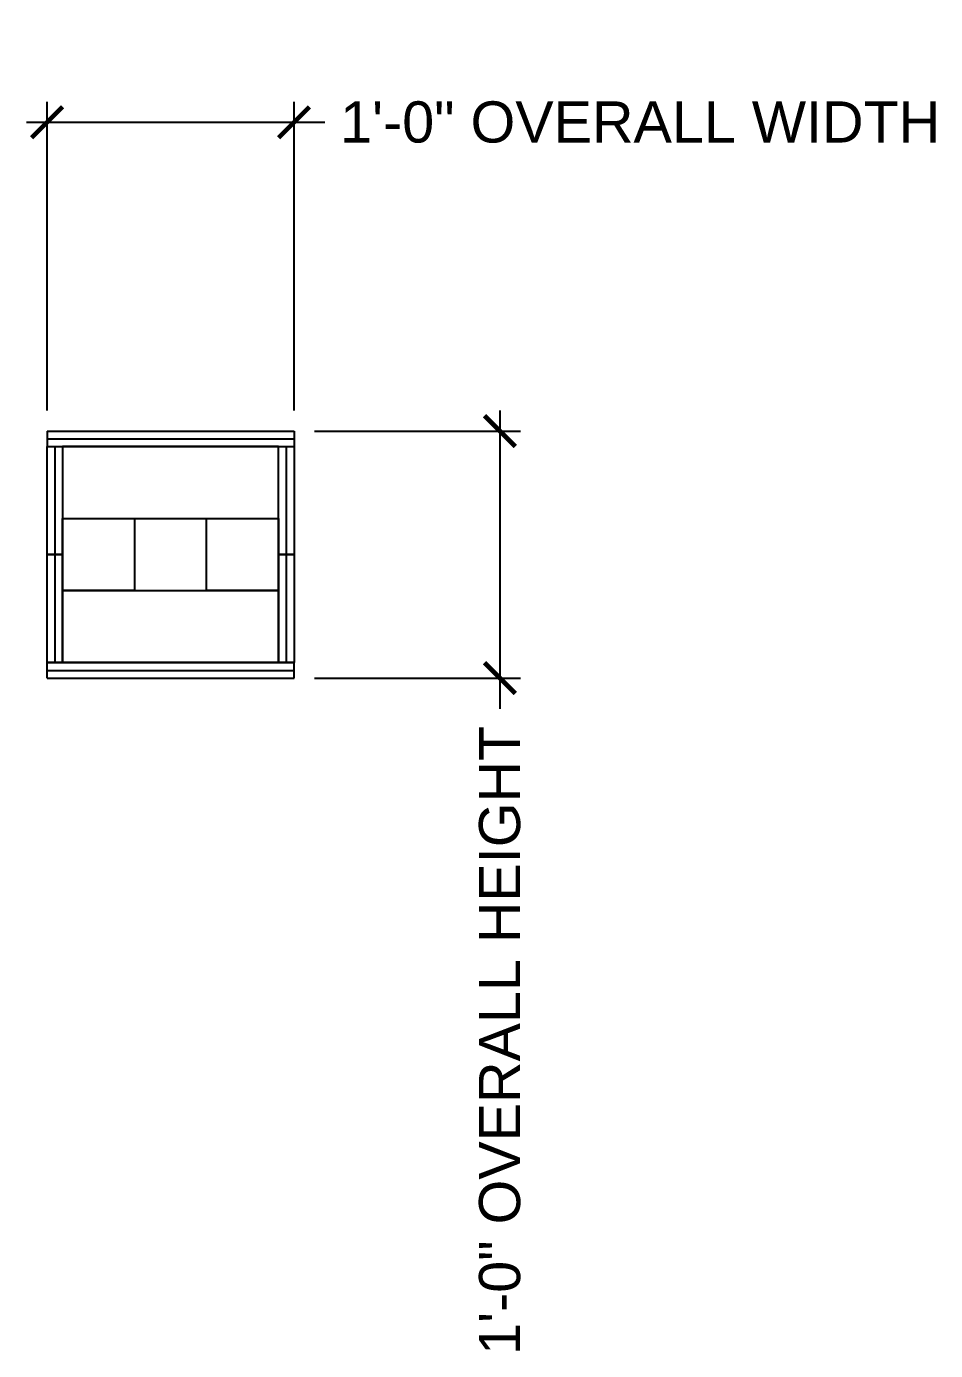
# Model space of a CAD drawing. Header units: inches. Extents: x 2832 to 8547, y -592 to 860.
# Drawn here: x 4489.1 to 4533.3, y 213.2 to 277.6 of the extents above; entities that cross this region are included whole.
import ezdxf

# ---------------------------------------------------------------- set-up
doc = ezdxf.new("R2010")
doc.units = ezdxf.units.IN
doc.header["$LTSCALE"] = 5
doc.header["$MEASUREMENT"] = 0
doc.header["$PDMODE"] = 3
doc.header["$PDSIZE"] = 5
for name, color, linetype in [('FMTEXTA', 4, 'Continuous'), ('FMTEXTG', 4, 'Continuous'), ('FORMA', 5, 'Continuous'), ('PLYA', 4, 'Continuous')]:
    doc.layers.add(name, color=color, linetype=linetype)
doc.styles.add('VBA_txt', font='arial.ttf', dxfattribs={"height": 2})
doc.dimstyles.new('VBA_Dimstyle', dxfattribs={"dimtxt": 2, "dimasz": 1.5, "dimexe": 1, "dimexo": 1, "dimgap": 1, "dimtad": 0, "dimdec": 4, "dimrnd": 0.125, "dimzin": 3, "dimdsep": 46, "dimlunit": 4, "dimtxsty": 'VBA_txt', "dimblk": 'ARCHTICK', "dimcen": 0.09, "dimdle": 1, "dimclrd": 151, "dimclre": 150, "dimclrt": 150, "dimadec": 0, "dimazin": 0, "dimtfac": 1, "dimtdec": 4, "dimtofl": 0, "dimtmove": 0, "dimatfit": 3, "dimfxl": 1, "dimfrac": 1, "dimtolj": 1, "dimtzin": 0, "dimarcsym": 0})

# ---------------------------------------------------------------- blocks, each defined once
blk = doc.blocks.new('_ARCHTICK')
at = {"color": 0, "linetype": 'ByBlock', "ltscale": 0.25, "const_width": 0.15}
blk.add_lwpolyline([(-0.5, -0.5), (0.5, 0.5)], dxfattribs=at)
blk = doc.blocks.new('*D862')
at = {"layer": 'DEFPOINTS', "color": 0, "transparency": 16777216}
for p in [(4502.1, 272.905), (4490.1, 257.905), (4502.1, 257.905)]:
    blk.add_point(p, dxfattribs=at)
at = {"layer": 'FMTEXTG', "color": 150, "linetype": 'ByBlock', "lineweight": -2, "transparency": 16777216}
for p, q in [((4490.1, 258.905), (4490.1, 273.905)), ((4502.1, 258.905), (4502.1, 273.905))]:
    blk.add_line(p, q, dxfattribs=at)
at = {"layer": 'FMTEXTG', "color": 151, "linetype": 'ByBlock', "lineweight": -2, "transparency": 16777216}
for p, q in [((4489.1, 272.905), (4502.1, 272.905)), ((4502.1, 272.905), (4503.6, 272.905))]:
    blk.add_line(p, q, dxfattribs=at)
at = {"layer": 'FMTEXTG', "color": 151, "lineweight": -2, "transparency": 16777216, "xscale": 1.5, "yscale": 1.5, "zscale": 1.5, "rotation": 180}
blk.add_blockref('_ARCHTICK', (4490.1, 272.905), dxfattribs=at)
at = {"layer": 'FMTEXTG', "color": 151, "lineweight": -2, "transparency": 16777216, "xscale": 1.5, "yscale": 1.5, "zscale": 1.5}
blk.add_blockref('_ARCHTICK', (4502.1, 272.905), dxfattribs=at)
at = {"layer": 'FMTEXTG', "color": 150, "transparency": 16777216, "insert": (4518.916, 272.905), "char_height": 2, "attachment_point": 5, "style": 'VBA_txt'}
blk.add_mtext('\\A1;1\'-0" OVERALL WIDTH', dxfattribs=at)
blk = doc.blocks.new('*D863')
at = {"layer": 'DEFPOINTS', "color": 0, "transparency": 16777216}
for p in [(4502.1, 257.905), (4502.1, 245.905), (4512.1, 245.905)]:
    blk.add_point(p, dxfattribs=at)
at = {"layer": 'FMTEXTA', "color": 151, "linetype": 'ByBlock', "lineweight": -2, "transparency": 16777216}
for p, q in [((4512.1, 258.905), (4512.1, 245.905)), ((4512.1, 245.905), (4512.1, 244.405))]:
    blk.add_line(p, q, dxfattribs=at)
at = {"layer": 'FMTEXTA', "color": 150, "linetype": 'ByBlock', "lineweight": -2, "transparency": 16777216}
for p, q in [((4503.1, 257.905), (4513.1, 257.905)), ((4503.1, 245.905), (4513.1, 245.905))]:
    blk.add_line(p, q, dxfattribs=at)
at = {"layer": 'FMTEXTA', "color": 151, "lineweight": -2, "transparency": 16777216, "xscale": 1.5, "yscale": 1.5, "zscale": 1.5}
for p, rotation in [((4512.1, 257.905), 90), ((4512.1, 245.905), 270)]:
    blk.add_blockref('_ARCHTICK', p, dxfattribs=dict(at, rotation=rotation))
at = {"layer": 'FMTEXTA', "color": 150, "transparency": 16777216, "insert": (4512.1, 228.305), "char_height": 2, "attachment_point": 5, "rotation": 90, "style": 'VBA_txt'}
blk.add_mtext('\\A1;1\'-0" OVERALL HEIGHT', dxfattribs=at)

msp = doc.modelspace()

# ---------------------------------------------------------------- linework, layer by layer
at = {"layer": 'FORMA', "color": 5}
for points in [[(4490.84987, 253.65521), (4501.34987, 253.65521), (4501.34987, 257.15521), (4490.84987, 257.15521)], [(4490.84987, 250.15521), (4501.34987, 250.15521), (4501.34987, 246.65521), (4490.84987, 246.65521)]]:
    msp.add_lwpolyline(points, close=True, dxfattribs=at)
at = {"layer": 'FORMA'}
for points in [[(4490.84987, 250.15521), (4490.84987, 253.65521), (4494.34987, 253.65521), (4494.34987, 250.15521)], [(4497.84987, 250.15521), (4497.84987, 253.65521), (4501.34987, 253.65521), (4501.34987, 250.15521)]]:
    msp.add_lwpolyline(points, close=True, dxfattribs=at)
at = {"layer": 'PLYA'}
for p, q in [((4490.09987, 257.90521), (4502.09987, 257.90521)), ((4490.09987, 257.90521), (4490.09987, 257.15521)), ((4490.09987, 257.53021), (4502.09987, 257.53021)), ((4502.09987, 257.90521), (4502.09987, 257.15521)), ((4490.09987, 257.15521), (4502.09987, 257.15521)), ((4490.09987, 251.90521), (4490.09987, 257.15521)), ((4490.09987, 257.15521), (4490.84987, 257.15521)), ((4490.47487, 257.15521), (4490.47487, 251.90521)), ((4490.84987, 257.15521), (4490.84987, 251.90521)), ((4501.34987, 251.90521), (4501.34987, 257.15521)), ((4501.34987, 257.15521), (4502.09987, 257.15521)), ((4501.72487, 257.15521), (4501.72487, 251.90521)), ((4502.09987, 257.15521), (4502.09987, 251.90521)), ((4490.84987, 251.90521), (4490.09987, 251.90521)), ((4490.09987, 246.65521), (4490.09987, 251.90521)), ((4490.09987, 251.90521), (4490.84987, 251.90521)), ((4490.47487, 251.90521), (4490.47487, 246.65521)), ((4490.84987, 251.90521), (4490.84987, 246.65521)), ((4502.09987, 251.90521), (4501.34987, 251.90521)), ((4501.34987, 246.65521), (4501.34987, 251.90521)), ((4501.34987, 251.90521), (4502.09987, 251.90521)), ((4501.72487, 251.90521), (4501.72487, 246.65521)), ((4502.09987, 251.90521), (4502.09987, 246.65521)), ((4490.09987, 245.90521), (4490.09987, 246.65521)), ((4490.09987, 246.65521), (4502.09987, 246.65521)), ((4490.84987, 246.65521), (4490.09987, 246.65521)), ((4502.09987, 246.65521), (4501.34987, 246.65521)), ((4502.09987, 245.90521), (4502.09987, 246.65521)), ((4490.09987, 246.28021), (4502.09987, 246.28021)), ((4490.09987, 245.90521), (4502.09987, 245.90521))]:
    msp.add_line(p, q, dxfattribs=at)

# ---------------------------------------------------------------- dimensions: what is measured, and where the dimension line sits
at = {"layer": 'FMTEXTA'}
dim = msp.add_linear_dim(base=(4512.09987, 245.90521), p1=(4502.09987, 257.90521), p2=(4502.09987, 245.90521), angle=90, text='<> OVERALL HEIGHT', dimstyle='VBA_Dimstyle', dxfattribs=at)
dim.commit()
dim.dimension.update_dxf_attribs({"geometry": '*D863', "text_midpoint": (4512.09987, 228.30494)})
at = {"layer": 'FMTEXTG'}
dim = msp.add_linear_dim(base=(4502.09987, 272.90521), p1=(4490.09987, 257.90521), p2=(4502.09987, 257.90521), text='<> OVERALL WIDTH', dimstyle='VBA_Dimstyle', dxfattribs=at)
dim.commit()
dim.dimension.update_dxf_attribs({"geometry": '*D862', "text_midpoint": (4518.9157, 272.90521)})

doc.saveas('drawing.dxf')
